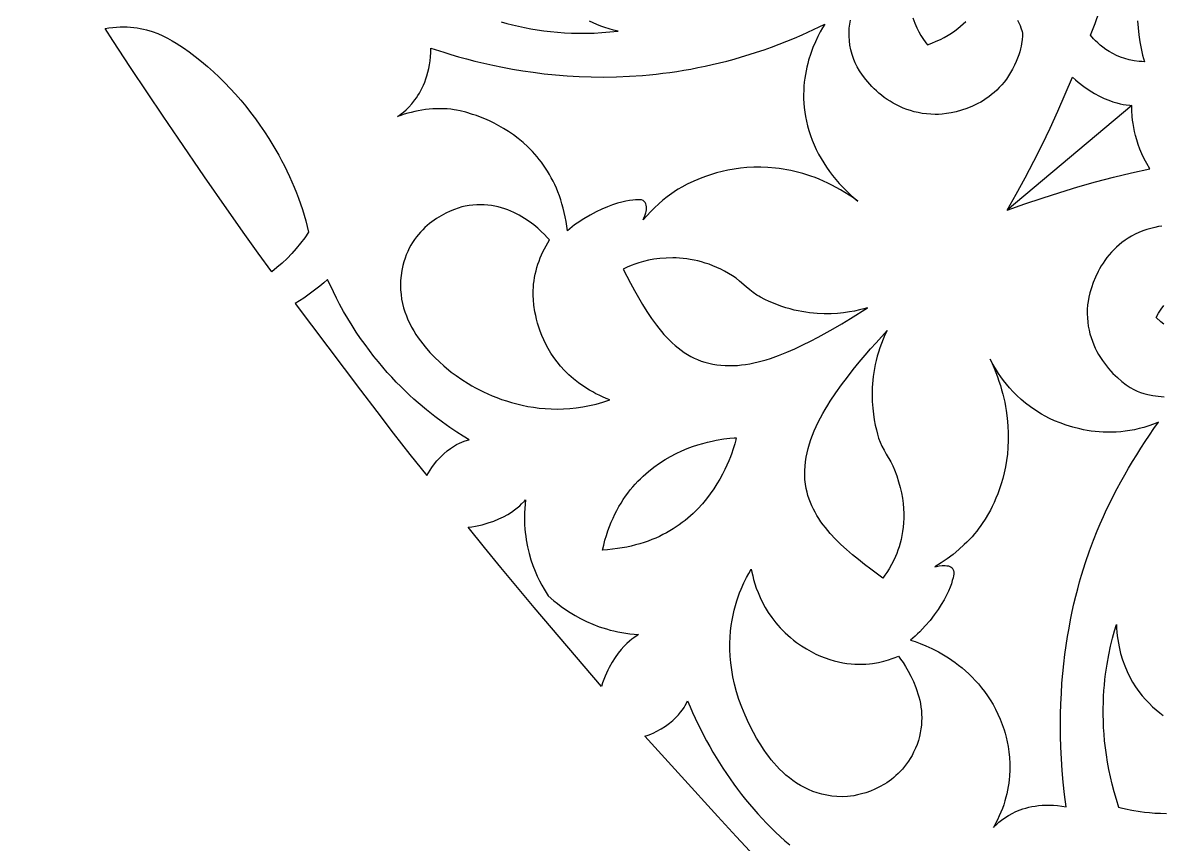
# Model space of a CAD drawing. Extents: x -570 to 570, y -570 to 570.
# Drawn here: x -408.2 to -317.7, y -327.3 to -262 of the extents above; entities that cross this region are included whole.
import ezdxf

# ---------------------------------------------------------------- set-up
doc = ezdxf.new("R2010")
doc.units = 0
doc.layers.add('LAYER_1', color=18, linetype='CONTINUOUS')
doc.layers.add('LAYER_2', color=174, linetype='CONTINUOUS')

msp = doc.modelspace()

# ---------------------------------------------------------------- linework, layer by layer
at = {"layer": 'LAYER_1'}
for points in [[(-319.613, -261.849), (-319.574, -262.402), (-319.513, -262.951), (-319.431, -263.496), (-319.329, -264.036), (-319.205, -264.568), (-319.062, -265.091), (-319.276, -265.083), (-319.484, -265.068), (-319.886, -265.017), (-320.267, -264.94), (-320.628, -264.84), (-320.968, -264.721), (-321.287, -264.586), (-321.586, -264.437), (-321.864, -264.278), (-322.122, -264.111), (-322.359, -263.94), (-322.575, -263.767), (-322.771, -263.596), (-322.947, -263.429), (-323.102, -263.27), (-323.351, -262.987), (-322.992, -262.049), (-322.651, -261.127)], [(-370.198, -261.924), (-369.756, -262.048), (-369.301, -262.165), (-368.832, -262.276), (-368.35, -262.378), (-367.854, -262.473), (-367.346, -262.558), (-366.824, -262.633), (-366.29, -262.697), (-365.743, -262.749), (-365.183, -262.789), (-364.61, -262.816), (-364.025, -262.829), (-363.428, -262.826), (-362.818, -262.808), (-362.196, -262.774), (-361.562, -262.722), (-360.916, -262.652), (-361.274, -262.57), (-361.621, -262.477), (-361.956, -262.373), (-362.281, -262.258), (-362.594, -262.134), (-362.897, -262.002), (-363.189, -261.861)], [(-329.158, -261.778), (-329.043, -262.012), (-328.951, -262.222), (-328.881, -262.404), (-328.794, -262.678), (-328.764, -262.813), (-328.758, -262.896), (-328.759, -263.068), (-328.777, -263.323), (-328.825, -263.657), (-328.864, -263.852), (-328.915, -264.064), (-328.979, -264.294), (-329.058, -264.54), (-329.153, -264.802), (-329.266, -265.079), (-329.398, -265.371), (-329.551, -265.676), (-329.705, -265.956), (-329.869, -266.22), (-330.041, -266.471), (-330.221, -266.709), (-330.408, -266.933), (-330.601, -267.144), (-330.8, -267.343), (-331.004, -267.53), (-331.212, -267.704), (-331.424, -267.868), (-331.64, -268.02), (-331.857, -268.162), (-332.077, -268.293), (-332.297, -268.414), (-332.518, -268.525), (-332.739, -268.628), (-333.177, -268.805), (-333.607, -268.95), (-334.023, -269.064), (-334.419, -269.15), (-334.791, -269.212), (-335.134, -269.252), (-335.441, -269.273), (-335.708, -269.278), (-336.057, -269.266), (-336.397, -269.237), (-336.727, -269.193), (-337.049, -269.134), (-337.361, -269.061), (-337.663, -268.976), (-337.957, -268.878), (-338.241, -268.768), (-338.515, -268.648), (-338.78, -268.519), (-339.036, -268.381), (-339.282, -268.234), (-339.519, -268.081), (-339.747, -267.921), (-339.964, -267.755), (-340.172, -267.585), (-340.371, -267.411), (-340.56, -267.234), (-340.739, -267.055), (-340.908, -266.875), (-341.218, -266.514), (-341.489, -266.157), (-341.72, -265.812), (-341.911, -265.486), (-342.063, -265.184), (-342.175, -264.914), (-342.303, -264.523), (-342.404, -264.144), (-342.477, -263.776), (-342.526, -263.418), (-342.55, -263.072), (-342.553, -262.737), (-342.535, -262.413), (-342.497, -262.1), (-342.443, -261.799)], [(-337.476, -261.604), (-337.327, -262.023), (-337.167, -262.396), (-337.004, -262.724), (-336.844, -263.007), (-336.693, -263.244), (-336.449, -263.584), (-336.325, -263.741), (-335.959, -263.609), (-335.612, -263.467), (-335.284, -263.316), (-334.974, -263.156), (-334.682, -262.99), (-334.408, -262.817), (-334.15, -262.638), (-333.909, -262.455), (-333.683, -262.268), (-333.473, -262.079), (-333.277, -261.887)], [(-317.685, -278.145), (-317.958, -278.191), (-318.248, -278.253), (-318.557, -278.331), (-318.882, -278.427), (-319.204, -278.538), (-319.511, -278.661), (-319.805, -278.797), (-320.086, -278.945), (-320.353, -279.103), (-320.607, -279.271), (-320.848, -279.449), (-321.077, -279.634), (-321.294, -279.827), (-321.499, -280.026), (-321.693, -280.231), (-321.875, -280.441), (-322.047, -280.655), (-322.207, -280.873), (-322.357, -281.092), (-322.497, -281.314), (-322.627, -281.536), (-322.748, -281.759), (-322.961, -282.2), (-323.139, -282.632), (-323.284, -283.047), (-323.399, -283.439), (-323.485, -283.802), (-323.545, -284.128), (-323.581, -284.412), (-323.605, -284.765), (-323.611, -285.11), (-323.599, -285.447), (-323.57, -285.776), (-323.525, -286.096), (-323.465, -286.408), (-323.392, -286.712), (-323.304, -287.007), (-323.205, -287.294), (-323.094, -287.572), (-322.973, -287.841), (-322.843, -288.101), (-322.703, -288.352), (-322.556, -288.594), (-322.403, -288.826), (-322.243, -289.05), (-322.079, -289.263), (-321.91, -289.468), (-321.738, -289.662), (-321.564, -289.847), (-321.214, -290.188), (-320.865, -290.488), (-320.526, -290.747), (-320.203, -290.964), (-319.905, -291.139), (-319.638, -291.27), (-319.373, -291.368), (-319.118, -291.446), (-318.793, -291.53), (-318.408, -291.61), (-317.97, -291.673), (-317.734, -291.696), (-317.489, -291.711)], [(-317.524, -285.941), (-317.752, -285.751), (-318.126, -285.41), (-317.933, -285.071), (-317.733, -284.753), (-317.527, -284.456)], [(-317.321, -324.832), (-317.786, -324.827), (-318.23, -324.807), (-318.65, -324.776), (-319.046, -324.734), (-319.413, -324.686), (-320.056, -324.578), (-320.563, -324.47), (-320.915, -324.381), (-321.095, -324.331), (-321.292, -323.71), (-321.469, -323.096), (-321.628, -322.491), (-321.769, -321.895), (-321.892, -321.308), (-321.999, -320.73), (-322.089, -320.162), (-322.165, -319.603), (-322.227, -319.054), (-322.274, -318.516), (-322.309, -317.988), (-322.331, -317.471), (-322.342, -316.965), (-322.342, -316.47), (-322.331, -315.987), (-322.312, -315.516), (-322.283, -315.057), (-322.247, -314.61), (-322.203, -314.175), (-322.153, -313.754), (-322.036, -312.95), (-321.901, -312.201), (-321.754, -311.509), (-321.601, -310.875), (-321.447, -310.302), (-321.298, -309.791), (-321.281, -310.105), (-321.256, -310.411), (-321.224, -310.71), (-321.184, -311.002), (-321.138, -311.287), (-321.084, -311.565), (-321.024, -311.836), (-320.958, -312.1), (-320.808, -312.608), (-320.635, -313.089), (-320.443, -313.544), (-320.232, -313.975), (-320.005, -314.38), (-319.764, -314.762), (-319.511, -315.121), (-319.248, -315.456), (-318.976, -315.77), (-318.699, -316.062), (-318.417, -316.334), (-318.133, -316.585), (-317.849, -316.817), (-317.566, -317.03)], [(-350.059, -328.219), (-351.525, -326.642), (-352.982, -325.057), (-355.881, -321.872), (-358.775, -318.682), (-358.533, -318.594), (-358.303, -318.502), (-358.083, -318.405), (-357.875, -318.305), (-357.488, -318.095), (-357.142, -317.875), (-356.834, -317.651), (-356.561, -317.425), (-356.323, -317.2), (-356.116, -316.981), (-355.94, -316.771), (-355.792, -316.575), (-355.67, -316.394), (-355.572, -316.234), (-355.44, -315.989), (-355.382, -315.869), (-355.19, -316.33), (-354.99, -316.789), (-354.783, -317.246), (-354.568, -317.7), (-354.345, -318.153), (-354.114, -318.602), (-353.876, -319.048), (-353.631, -319.492), (-353.378, -319.931), (-353.118, -320.367), (-352.851, -320.799), (-352.576, -321.227), (-352.294, -321.65), (-352.006, -322.069), (-351.71, -322.483), (-351.408, -322.891), (-351.098, -323.294), (-350.782, -323.692), (-350.459, -324.084), (-350.13, -324.469), (-349.794, -324.848), (-349.451, -325.22), (-349.102, -325.586), (-348.747, -325.944), (-348.385, -326.296), (-348.018, -326.639), (-347.644, -326.975), (-347.264, -327.302)]]:
    msp.add_lwpolyline(points, dxfattribs=at)
for points in [[(-401.696, -262.461), (-401.392, -262.404), (-401.093, -262.361), (-400.799, -262.331), (-400.512, -262.314), (-400.229, -262.308), (-399.953, -262.314), (-399.682, -262.331), (-399.417, -262.358), (-399.159, -262.394), (-398.906, -262.438), (-398.659, -262.491), (-398.419, -262.551), (-397.956, -262.691), (-397.52, -262.853), (-397.11, -263.031), (-396.727, -263.221), (-396.371, -263.417), (-396.043, -263.615), (-395.475, -263.992), (-395.026, -264.312), (-394.526, -264.682), (-394.036, -265.068), (-393.557, -265.469), (-393.089, -265.884), (-392.632, -266.313), (-392.187, -266.754), (-391.753, -267.208), (-391.33, -267.673), (-390.918, -268.148), (-390.518, -268.633), (-390.129, -269.127), (-389.752, -269.63), (-389.386, -270.14), (-389.033, -270.657), (-388.691, -271.181), (-388.361, -271.71), (-388.121, -272.112), (-387.889, -272.519), (-387.664, -272.931), (-387.447, -273.348), (-387.238, -273.769), (-387.038, -274.195), (-386.846, -274.625), (-386.662, -275.058), (-386.487, -275.495), (-386.321, -275.936), (-386.164, -276.379), (-386.017, -276.825), (-385.878, -277.274), (-385.75, -277.725), (-385.631, -278.179), (-385.523, -278.634), (-385.83, -279.076), (-386.156, -279.506), (-386.499, -279.924), (-386.859, -280.328), (-387.236, -280.716), (-387.627, -281.089), (-388.033, -281.444), (-388.454, -281.78), (-389.517, -280.311), (-390.592, -278.808), (-392.02, -276.786), (-393.791, -274.239), (-395.898, -271.162), (-397.074, -269.423), (-398.331, -267.548), (-399.668, -265.539), (-401.084, -263.393)], [(-378.455, -269.45), (-378.294, -269.34), (-378.149, -269.233), (-377.971, -269.089), (-377.766, -268.908), (-377.542, -268.688), (-377.306, -268.427), (-377.065, -268.123), (-376.945, -267.956), (-376.826, -267.777), (-376.71, -267.587), (-376.596, -267.385), (-376.487, -267.172), (-376.383, -266.947), (-376.284, -266.71), (-376.192, -266.461), (-376.108, -266.2), (-376.032, -265.926), (-375.966, -265.64), (-375.91, -265.341), (-375.865, -265.028), (-375.832, -264.703), (-375.811, -264.364), (-375.805, -264.012), (-374.77, -264.343), (-374.2, -264.516), (-373.597, -264.69), (-372.961, -264.864), (-372.292, -265.037), (-371.592, -265.205), (-370.862, -265.369), (-370.103, -265.525), (-369.314, -265.672), (-368.497, -265.809), (-367.653, -265.932), (-366.783, -266.041), (-365.886, -266.134), (-364.965, -266.209), (-364.02, -266.264), (-363.052, -266.297), (-362.061, -266.307), (-361.048, -266.291), (-360.015, -266.248), (-358.961, -266.176), (-358.427, -266.128), (-357.889, -266.073), (-357.345, -266.009), (-356.797, -265.937), (-356.245, -265.857), (-355.688, -265.767), (-355.128, -265.669), (-354.563, -265.561), (-353.994, -265.444), (-353.421, -265.317), (-352.844, -265.18), (-352.264, -265.032), (-351.68, -264.875), (-351.092, -264.706), (-350.501, -264.527), (-349.907, -264.337), (-349.309, -264.135), (-348.709, -263.922), (-348.105, -263.697), (-347.499, -263.46), (-346.889, -263.21), (-346.277, -262.949), (-345.374, -262.537), (-344.479, -262.11), (-344.652, -262.391), (-344.838, -262.717), (-345.031, -263.086), (-345.226, -263.497), (-345.416, -263.947), (-345.596, -264.434), (-345.761, -264.957), (-345.836, -265.231), (-345.905, -265.513), (-345.968, -265.804), (-346.023, -266.101), (-346.069, -266.407), (-346.108, -266.719), (-346.136, -267.038), (-346.155, -267.365), (-346.162, -267.697), (-346.158, -268.036), (-346.142, -268.38), (-346.112, -268.731), (-346.069, -269.087), (-346.012, -269.448), (-345.94, -269.814), (-345.851, -270.185), (-345.747, -270.56), (-345.625, -270.939), (-345.486, -271.318), (-345.331, -271.692), (-345.161, -272.061), (-344.977, -272.424), (-344.778, -272.78), (-344.566, -273.13), (-344.341, -273.473), (-344.104, -273.808), (-343.856, -274.136), (-343.597, -274.454), (-343.327, -274.764), (-343.048, -275.064), (-342.76, -275.354), (-342.464, -275.634), (-342.16, -275.903), (-341.849, -276.16), (-342.196, -275.916), (-342.542, -275.686), (-342.887, -275.469), (-343.23, -275.265), (-343.571, -275.074), (-343.911, -274.895), (-344.248, -274.729), (-344.584, -274.575), (-344.917, -274.432), (-345.248, -274.3), (-345.577, -274.18), (-345.902, -274.07), (-346.226, -273.97), (-346.546, -273.88), (-346.864, -273.8), (-347.178, -273.73), (-347.49, -273.668), (-347.798, -273.616), (-348.102, -273.571), (-348.403, -273.535), (-348.995, -273.486), (-349.57, -273.466), (-350.129, -273.473), (-350.67, -273.503), (-351.192, -273.554), (-351.695, -273.625), (-352.178, -273.712), (-352.639, -273.813), (-353.077, -273.926), (-353.492, -274.047), (-353.882, -274.175), (-354.247, -274.307), (-354.585, -274.441), (-354.896, -274.573), (-355.432, -274.826), (-355.846, -275.045), (-356.131, -275.21), (-356.278, -275.302), (-356.645, -275.549), (-357.002, -275.813), (-357.348, -276.091), (-357.683, -276.383), (-358.008, -276.687), (-358.322, -277.002), (-358.626, -277.326), (-358.92, -277.657), (-358.86, -277.523), (-358.785, -277.331), (-358.713, -277.101), (-358.684, -276.978), (-358.663, -276.853), (-358.652, -276.728), (-358.653, -276.607), (-358.669, -276.49), (-358.701, -276.382), (-358.753, -276.283), (-358.827, -276.198), (-358.924, -276.128), (-359.048, -276.075), (-359.102, -276.066), (-359.201, -276.059), (-359.341, -276.057), (-359.522, -276.065), (-359.74, -276.084), (-359.995, -276.118), (-360.285, -276.169), (-360.609, -276.241), (-360.963, -276.337), (-361.347, -276.459), (-361.758, -276.61), (-362.196, -276.794), (-362.657, -277.013), (-363.141, -277.27), (-363.646, -277.569), (-364.17, -277.912), (-364.371, -278.057), (-364.567, -278.211), (-364.946, -278.533), (-364.994, -278.15), (-365.053, -277.776), (-365.12, -277.413), (-365.196, -277.06), (-365.281, -276.716), (-365.373, -276.382), (-365.474, -276.057), (-365.583, -275.742), (-365.698, -275.436), (-365.821, -275.139), (-365.95, -274.851), (-366.085, -274.572), (-366.227, -274.301), (-366.374, -274.039), (-366.526, -273.786), (-366.684, -273.54), (-366.846, -273.303), (-367.012, -273.074), (-367.183, -272.853), (-367.357, -272.64), (-367.716, -272.235), (-368.086, -271.861), (-368.465, -271.514), (-368.85, -271.195), (-369.239, -270.902), (-369.628, -270.634), (-370.016, -270.391), (-370.4, -270.17), (-370.778, -269.971), (-371.147, -269.794), (-371.503, -269.636), (-371.846, -269.497), (-372.172, -269.375), (-372.479, -269.271), (-373.024, -269.107), (-373.463, -268.997), (-373.773, -268.933), (-373.935, -268.905), (-374.218, -268.869), (-374.502, -268.844), (-374.788, -268.829), (-375.075, -268.823), (-375.362, -268.828), (-375.65, -268.842), (-375.938, -268.865), (-376.225, -268.897), (-376.511, -268.938), (-376.796, -268.987), (-377.079, -269.045), (-377.36, -269.111), (-377.638, -269.184), (-377.914, -269.266), (-378.186, -269.354)], [(-320.063, -268.56), (-329.981, -276.881), (-329.253, -275.601), (-328.549, -274.308), (-327.866, -273.002), (-327.206, -271.685), (-326.567, -270.357), (-325.95, -269.019), (-325.355, -267.672), (-324.781, -266.316), (-324.553, -266.518), (-324.327, -266.708), (-323.884, -267.052), (-323.453, -267.349), (-323.037, -267.604), (-322.639, -267.819), (-322.26, -267.999), (-321.903, -268.146), (-321.571, -268.264), (-321.265, -268.357), (-320.987, -268.426), (-320.742, -268.477), (-320.529, -268.512), (-320.215, -268.547)], [(-320.057, -268.567), (-329.974, -276.889), (-328.586, -276.391), (-327.188, -275.917), (-325.781, -275.467), (-324.367, -275.042), (-322.946, -274.642), (-321.518, -274.265), (-320.085, -273.914), (-318.646, -273.587), (-318.88, -273.187), (-319.087, -272.794), (-319.268, -272.409), (-319.425, -272.032), (-319.561, -271.664), (-319.675, -271.307), (-319.771, -270.963), (-319.85, -270.631), (-319.913, -270.313), (-319.963, -270.01), (-320, -269.723), (-320.026, -269.453), (-320.053, -268.969)], [(-361.581, -291.956), (-361.87, -291.84), (-362.149, -291.719), (-362.419, -291.593), (-362.681, -291.463), (-362.934, -291.329), (-363.178, -291.19), (-363.64, -290.902), (-364.07, -290.6), (-364.468, -290.286), (-364.836, -289.961), (-365.174, -289.628), (-365.485, -289.287), (-365.768, -288.941), (-366.026, -288.591), (-366.26, -288.239), (-366.471, -287.886), (-366.659, -287.534), (-366.827, -287.185), (-366.975, -286.841), (-367.105, -286.502), (-367.217, -286.171), (-367.314, -285.85), (-367.396, -285.54), (-367.464, -285.242), (-367.52, -284.959), (-367.6, -284.442), (-367.644, -284.002), (-367.664, -283.652), (-367.665, -283.278), (-367.651, -283.013), (-367.626, -282.749), (-367.592, -282.485), (-367.549, -282.221), (-367.495, -281.959), (-367.433, -281.698), (-367.362, -281.439), (-367.283, -281.182), (-367.195, -280.928), (-367.099, -280.677), (-366.995, -280.429), (-366.884, -280.185), (-366.766, -279.944), (-366.64, -279.709), (-366.508, -279.478), (-366.369, -279.252), (-366.551, -279.051), (-366.769, -278.824), (-367.021, -278.578), (-367.306, -278.32), (-367.624, -278.055), (-367.975, -277.79), (-368.357, -277.532), (-368.559, -277.408), (-368.769, -277.287), (-368.987, -277.172), (-369.211, -277.062), (-369.444, -276.958), (-369.683, -276.862), (-369.929, -276.774), (-370.183, -276.695), (-370.443, -276.626), (-370.71, -276.567), (-370.984, -276.52), (-371.265, -276.485), (-371.552, -276.462), (-371.845, -276.454), (-372.145, -276.46), (-372.451, -276.481), (-372.763, -276.519), (-373.082, -276.574), (-373.331, -276.631), (-373.615, -276.713), (-373.927, -276.822), (-374.263, -276.959), (-374.617, -277.125), (-374.982, -277.321), (-375.353, -277.549), (-375.539, -277.676), (-375.725, -277.811), (-375.909, -277.955), (-376.091, -278.108), (-376.27, -278.269), (-376.446, -278.44), (-376.618, -278.62), (-376.784, -278.81), (-376.945, -279.01), (-377.1, -279.219), (-377.248, -279.439), (-377.388, -279.668), (-377.519, -279.908), (-377.641, -280.159), (-377.754, -280.421), (-377.855, -280.693), (-377.946, -280.976), (-378.024, -281.271), (-378.109, -281.677), (-378.168, -282.075), (-378.203, -282.465), (-378.214, -282.847), (-378.204, -283.221), (-378.173, -283.586), (-378.122, -283.943), (-378.053, -284.291), (-377.967, -284.63), (-377.865, -284.96), (-377.749, -285.282), (-377.62, -285.594), (-377.478, -285.897), (-377.326, -286.191), (-377.165, -286.475), (-376.995, -286.75), (-376.818, -287.014), (-376.635, -287.27), (-376.448, -287.515), (-376.258, -287.75), (-375.873, -288.189), (-375.489, -288.587), (-375.118, -288.942), (-374.769, -289.254), (-374.177, -289.743), (-373.797, -290.03), (-373.347, -290.34), (-372.832, -290.664), (-372.55, -290.828), (-372.253, -290.992), (-371.942, -291.155), (-371.615, -291.316), (-371.275, -291.473), (-370.921, -291.625), (-370.554, -291.772), (-370.173, -291.912), (-369.781, -292.044), (-369.376, -292.167), (-368.959, -292.279), (-368.531, -292.38), (-368.093, -292.469), (-367.644, -292.544), (-367.184, -292.604), (-366.715, -292.647), (-366.237, -292.674), (-365.75, -292.683), (-365.254, -292.672), (-364.75, -292.64), (-364.239, -292.587), (-363.72, -292.511), (-363.195, -292.411), (-362.663, -292.286), (-362.125, -292.135)], [(-360.502, -281.573), (-359.919, -282.687), (-359.612, -283.255), (-359.293, -283.824), (-358.962, -284.389), (-358.615, -284.945), (-358.252, -285.487), (-357.872, -286.011), (-357.674, -286.265), (-357.472, -286.512), (-357.265, -286.752), (-357.052, -286.985), (-356.834, -287.209), (-356.61, -287.425), (-356.38, -287.631), (-356.144, -287.827), (-355.902, -288.012), (-355.653, -288.187), (-355.398, -288.349), (-355.136, -288.499), (-354.867, -288.636), (-354.591, -288.76), (-354.308, -288.869), (-354.017, -288.963), (-353.7, -289.048), (-353.381, -289.116), (-353.059, -289.168), (-352.736, -289.205), (-352.412, -289.227), (-352.086, -289.235), (-351.759, -289.229), (-351.431, -289.211), (-351.102, -289.179), (-350.773, -289.136), (-350.444, -289.082), (-350.114, -289.016), (-349.785, -288.941), (-349.456, -288.856), (-349.127, -288.761), (-348.799, -288.658), (-348.146, -288.429), (-347.499, -288.172), (-346.858, -287.893), (-346.226, -287.595), (-345.604, -287.283), (-344.995, -286.961), (-343.817, -286.309), (-343.124, -285.906), (-342.436, -285.492), (-341.074, -284.643), (-341.377, -284.727), (-341.721, -284.813), (-342.105, -284.895), (-342.524, -284.97), (-342.978, -285.034), (-343.464, -285.082), (-343.979, -285.11), (-344.522, -285.115), (-345.09, -285.092), (-345.383, -285.069), (-345.681, -285.037), (-345.984, -284.996), (-346.292, -284.946), (-346.605, -284.886), (-346.922, -284.815), (-347.243, -284.732), (-347.568, -284.639), (-347.896, -284.533), (-348.227, -284.414), (-348.561, -284.283), (-348.898, -284.137), (-349.237, -283.978), (-349.578, -283.804), (-349.731, -283.717), (-349.881, -283.624), (-350.169, -283.422), (-350.446, -283.203), (-350.717, -282.974), (-351.259, -282.514), (-351.537, -282.296), (-351.828, -282.095), (-352.136, -281.905), (-352.445, -281.732), (-352.754, -281.574), (-353.062, -281.43), (-353.369, -281.302), (-353.674, -281.186), (-353.978, -281.085), (-354.28, -280.995), (-354.579, -280.918), (-354.876, -280.853), (-355.169, -280.799), (-355.458, -280.755), (-355.743, -280.722), (-356.024, -280.698), (-356.3, -280.682), (-356.571, -280.676), (-357.095, -280.685), (-357.593, -280.722), (-358.063, -280.781), (-358.5, -280.86), (-358.903, -280.952), (-359.268, -281.054), (-359.591, -281.162), (-359.87, -281.271), (-360.188, -281.418)], [(-386.584, -284.289), (-383.999, -287.733), (-381.405, -291.171), (-380.099, -292.882), (-378.784, -294.587), (-377.458, -296.283), (-376.119, -297.969), (-375.991, -297.747), (-375.86, -297.536), (-375.727, -297.336), (-375.593, -297.148), (-375.319, -296.804), (-375.044, -296.501), (-374.77, -296.236), (-374.5, -296.008), (-374.237, -295.812), (-373.986, -295.647), (-373.748, -295.51), (-373.528, -295.399), (-373.329, -295.31), (-373.154, -295.241), (-372.89, -295.155), (-372.761, -295.118), (-373.224, -294.833), (-373.734, -294.508), (-374.285, -294.14), (-374.873, -293.727), (-375.493, -293.266), (-376.141, -292.756), (-376.811, -292.192), (-377.153, -291.89), (-377.499, -291.574), (-377.848, -291.243), (-378.199, -290.898), (-378.553, -290.538), (-378.908, -290.162), (-379.264, -289.77), (-379.62, -289.363), (-379.975, -288.939), (-380.33, -288.499), (-380.683, -288.042), (-381.033, -287.568), (-381.381, -287.076), (-381.726, -286.566), (-382.066, -286.039), (-382.402, -285.492), (-382.733, -284.927), (-383.058, -284.343), (-383.31, -283.864), (-383.551, -283.379), (-384.018, -282.401), (-384.318, -282.663), (-384.624, -282.919), (-384.936, -283.167), (-385.255, -283.408), (-385.579, -283.64), (-385.909, -283.865), (-386.244, -284.081)], [(-339.873, -306.113), (-340.83, -305.4), (-341.315, -305.029), (-341.797, -304.649), (-342.275, -304.257), (-342.742, -303.853), (-343.195, -303.437), (-343.63, -303.008), (-344.043, -302.564), (-344.24, -302.336), (-344.429, -302.105), (-344.611, -301.87), (-344.785, -301.631), (-344.949, -301.388), (-345.105, -301.14), (-345.251, -300.888), (-345.387, -300.632), (-345.511, -300.372), (-345.625, -300.106), (-345.726, -299.836), (-345.816, -299.562), (-345.892, -299.282), (-345.955, -298.998), (-346.014, -298.642), (-346.052, -298.286), (-346.07, -297.93), (-346.068, -297.575), (-346.048, -297.219), (-346.011, -296.864), (-345.956, -296.51), (-345.885, -296.157), (-345.798, -295.805), (-345.697, -295.454), (-345.582, -295.104), (-345.453, -294.756), (-345.312, -294.41), (-345.159, -294.065), (-344.996, -293.723), (-344.822, -293.383), (-344.638, -293.046), (-344.446, -292.711), (-344.246, -292.379), (-344.038, -292.05), (-343.605, -291.402), (-343.151, -290.768), (-342.684, -290.149), (-342.209, -289.548), (-341.733, -288.965), (-341.26, -288.402), (-340.835, -287.908), (-340.403, -287.42), (-339.529, -286.452), (-339.692, -286.799), (-339.842, -287.144), (-339.977, -287.486), (-340.1, -287.824), (-340.21, -288.16), (-340.307, -288.492), (-340.393, -288.819), (-340.468, -289.143), (-340.532, -289.462), (-340.585, -289.777), (-340.629, -290.087), (-340.664, -290.391), (-340.69, -290.69), (-340.708, -290.984), (-340.721, -291.552), (-340.708, -292.095), (-340.671, -292.609), (-340.616, -293.093), (-340.546, -293.545), (-340.465, -293.963), (-340.377, -294.344), (-340.286, -294.687), (-340.197, -294.989), (-340.076, -295.321), (-339.93, -295.643), (-339.766, -295.957), (-339.592, -296.267), (-339.24, -296.887), (-339.078, -297.203), (-338.934, -297.526), (-338.756, -297.997), (-338.605, -298.457), (-338.481, -298.905), (-338.38, -299.343), (-338.303, -299.769), (-338.247, -300.183), (-338.211, -300.586), (-338.195, -300.976), (-338.195, -301.354), (-338.212, -301.719), (-338.244, -302.072), (-338.289, -302.411), (-338.345, -302.738), (-338.413, -303.051), (-338.49, -303.35), (-338.574, -303.635), (-338.665, -303.906), (-338.761, -304.162), (-338.861, -304.404), (-338.964, -304.631), (-339.17, -305.04), (-339.369, -305.386), (-339.549, -305.668), (-339.701, -305.885)], [(-331.077, -325.921), (-330.94, -325.782), (-330.81, -325.658), (-330.638, -325.507), (-330.425, -325.338), (-330.169, -325.156), (-329.872, -324.97), (-329.533, -324.786), (-329.348, -324.697), (-329.152, -324.612), (-328.945, -324.531), (-328.728, -324.455), (-328.5, -324.386), (-328.262, -324.323), (-328.013, -324.269), (-327.753, -324.223), (-327.483, -324.187), (-327.201, -324.161), (-326.91, -324.148), (-326.607, -324.146), (-326.294, -324.159), (-325.97, -324.185), (-325.635, -324.227), (-325.29, -324.285), (-325.415, -323.303), (-325.518, -322.339), (-325.601, -321.392), (-325.663, -320.463), (-325.707, -319.553), (-325.733, -318.66), (-325.741, -317.785), (-325.733, -316.929), (-325.709, -316.092), (-325.671, -315.273), (-325.619, -314.473), (-325.553, -313.693), (-325.476, -312.932), (-325.387, -312.19), (-325.287, -311.468), (-325.179, -310.765), (-325.061, -310.083), (-324.935, -309.421), (-324.802, -308.779), (-324.664, -308.158), (-324.519, -307.557), (-324.37, -306.978), (-324.218, -306.419), (-324.063, -305.881), (-323.747, -304.871), (-323.431, -303.947), (-323.12, -303.111), (-322.822, -302.365), (-322.58, -301.795), (-322.329, -301.228), (-322.069, -300.665), (-321.799, -300.106), (-321.521, -299.551), (-321.234, -299), (-320.938, -298.453), (-320.635, -297.911), (-320.324, -297.373), (-320.005, -296.839), (-319.679, -296.31), (-319.346, -295.786), (-319.006, -295.266), (-318.659, -294.751), (-318.306, -294.241), (-317.947, -293.735), (-318.336, -293.888), (-318.722, -294.023), (-319.104, -294.139), (-319.483, -294.239), (-319.857, -294.323), (-320.227, -294.392), (-320.592, -294.445), (-320.952, -294.485), (-321.307, -294.511), (-321.656, -294.525), (-321.998, -294.526), (-322.335, -294.517), (-322.665, -294.497), (-322.988, -294.467), (-323.303, -294.429), (-323.612, -294.382), (-323.912, -294.327), (-324.204, -294.265), (-324.762, -294.124), (-325.284, -293.964), (-325.766, -293.791), (-326.207, -293.61), (-326.604, -293.427), (-326.955, -293.247), (-327.256, -293.078), (-327.706, -292.797), (-328.125, -292.508), (-328.512, -292.212), (-328.871, -291.912), (-329.202, -291.61), (-329.505, -291.307), (-329.784, -291.005), (-330.037, -290.708), (-330.268, -290.416), (-330.477, -290.133), (-330.665, -289.859), (-330.834, -289.598), (-331.118, -289.119), (-331.338, -288.714), (-331.175, -289.074), (-331.022, -289.431), (-330.881, -289.784), (-330.75, -290.134), (-330.63, -290.479), (-330.519, -290.821), (-330.419, -291.159), (-330.328, -291.494), (-330.247, -291.824), (-330.174, -292.15), (-330.11, -292.472), (-330.055, -292.79), (-329.969, -293.414), (-329.914, -294.02), (-329.888, -294.608), (-329.888, -295.179), (-329.912, -295.73), (-329.959, -296.262), (-330.025, -296.775), (-330.109, -297.268), (-330.209, -297.74), (-330.323, -298.191), (-330.448, -298.62), (-330.582, -299.027), (-330.723, -299.412), (-330.869, -299.774), (-331.018, -300.112), (-331.167, -300.426), (-331.315, -300.716), (-331.459, -300.981), (-331.727, -301.434), (-331.955, -301.782), (-332.124, -302.02), (-332.218, -302.145), (-332.396, -302.376), (-332.581, -302.603), (-332.773, -302.824), (-332.971, -303.04), (-333.175, -303.251), (-333.385, -303.457), (-333.821, -303.853), (-334.276, -304.228), (-334.747, -304.582), (-335.232, -304.913), (-335.729, -305.223), (-335.587, -305.188), (-335.386, -305.15), (-335.148, -305.121), (-335.023, -305.115), (-334.897, -305.117), (-334.773, -305.129), (-334.654, -305.153), (-334.544, -305.189), (-334.443, -305.241), (-334.357, -305.31), (-334.287, -305.397), (-334.236, -305.505), (-334.207, -305.636), (-334.207, -305.692), (-334.218, -305.79), (-334.242, -305.929), (-334.281, -306.106), (-334.339, -306.318), (-334.417, -306.565), (-334.519, -306.842), (-334.647, -307.149), (-334.803, -307.482), (-334.991, -307.84), (-335.213, -308.22), (-335.471, -308.62), (-335.769, -309.038), (-336.108, -309.472), (-336.491, -309.919), (-336.922, -310.376), (-337.1, -310.55), (-337.285, -310.716), (-337.668, -311.033), (-337.303, -311.152), (-336.891, -311.304), (-336.44, -311.49), (-335.956, -311.714), (-335.447, -311.978), (-335.185, -312.125), (-334.92, -312.283), (-334.651, -312.453), (-334.381, -312.633), (-334.11, -312.826), (-333.839, -313.03), (-333.568, -313.247), (-333.299, -313.476), (-333.033, -313.718), (-332.771, -313.973), (-332.512, -314.242), (-332.259, -314.524), (-332.012, -314.821), (-331.773, -315.132), (-331.541, -315.457), (-331.318, -315.798), (-331.104, -316.154), (-330.902, -316.525), (-330.71, -316.912), (-330.532, -317.316), (-330.366, -317.735), (-330.215, -318.172), (-330.131, -318.447), (-330.048, -318.762), (-329.968, -319.114), (-329.896, -319.5), (-329.835, -319.918), (-329.791, -320.365), (-329.766, -320.84), (-329.765, -321.339), (-329.791, -321.86), (-329.816, -322.128), (-329.849, -322.401), (-329.891, -322.678), (-329.942, -322.959), (-330.003, -323.243), (-330.074, -323.531), (-330.157, -323.823), (-330.25, -324.117), (-330.355, -324.413), (-330.473, -324.712), (-330.604, -325.012), (-330.747, -325.314), (-330.905, -325.617)], [(-362.153, -303.884), (-362.059, -303.487), (-361.955, -303.103), (-361.843, -302.73), (-361.723, -302.369), (-361.595, -302.019), (-361.459, -301.681), (-361.315, -301.353), (-361.165, -301.037), (-361.008, -300.731), (-360.844, -300.435), (-360.675, -300.15), (-360.499, -299.875), (-360.319, -299.61), (-360.133, -299.354), (-359.942, -299.108), (-359.748, -298.872), (-359.549, -298.644), (-359.346, -298.426), (-359.139, -298.216), (-358.93, -298.015), (-358.718, -297.823), (-358.503, -297.639), (-358.067, -297.294), (-357.626, -296.981), (-357.181, -296.697), (-356.734, -296.441), (-356.29, -296.212), (-355.85, -296.008), (-355.416, -295.827), (-354.992, -295.668), (-354.58, -295.53), (-354.183, -295.412), (-353.803, -295.311), (-353.443, -295.226), (-353.105, -295.157), (-352.506, -295.056), (-352.028, -294.997), (-351.691, -294.968), (-351.516, -294.958), (-351.556, -295.128), (-351.643, -295.453), (-351.784, -295.911), (-351.877, -296.183), (-351.987, -296.48), (-352.114, -296.799), (-352.26, -297.138), (-352.426, -297.493), (-352.611, -297.862), (-352.819, -298.242), (-353.049, -298.63), (-353.302, -299.024), (-353.58, -299.421), (-353.883, -299.817), (-354.213, -300.211), (-354.57, -300.599), (-354.955, -300.98), (-355.37, -301.348), (-355.589, -301.528), (-355.815, -301.704), (-356.049, -301.875), (-356.291, -302.042), (-356.542, -302.204), (-356.8, -302.361), (-357.067, -302.513), (-357.342, -302.658), (-357.626, -302.797), (-357.919, -302.93), (-358.22, -303.056), (-358.531, -303.174), (-358.85, -303.285), (-359.179, -303.388), (-359.517, -303.483), (-359.864, -303.569), (-360.221, -303.646), (-360.588, -303.714), (-360.964, -303.771), (-361.35, -303.819), (-361.747, -303.857)], [(-367.591, -308.446), (-368.921, -306.87), (-370.234, -305.282), (-371.534, -303.685), (-372.825, -302.08), (-372.533, -302.038), (-372.252, -301.989), (-371.982, -301.933), (-371.722, -301.872), (-371.235, -301.734), (-370.79, -301.58), (-370.385, -301.413), (-370.018, -301.237), (-369.691, -301.056), (-369.4, -300.874), (-369.144, -300.696), (-368.924, -300.526), (-368.737, -300.367), (-368.582, -300.224), (-368.366, -300.002), (-368.266, -299.891), (-368.304, -300.24), (-368.332, -300.582), (-368.349, -300.917), (-368.357, -301.247), (-368.355, -301.569), (-368.343, -301.884), (-368.323, -302.193), (-368.296, -302.495), (-368.26, -302.79), (-368.218, -303.078), (-368.114, -303.633), (-367.987, -304.159), (-367.842, -304.656), (-367.682, -305.123), (-367.512, -305.56), (-367.335, -305.966), (-367.155, -306.341), (-366.976, -306.684), (-366.802, -306.995), (-366.485, -307.518), (-366.02, -307.915), (-365.742, -308.138), (-365.434, -308.371), (-365.095, -308.611), (-364.726, -308.854), (-364.325, -309.096), (-363.893, -309.334), (-363.429, -309.563), (-362.934, -309.779), (-362.406, -309.978), (-362.13, -310.071), (-361.846, -310.158), (-361.554, -310.238), (-361.253, -310.313), (-360.945, -310.38), (-360.628, -310.44), (-360.303, -310.491), (-359.969, -310.534), (-359.628, -310.568), (-359.277, -310.593), (-359.404, -310.673), (-359.661, -310.848), (-359.829, -310.976), (-360.017, -311.133), (-360.224, -311.321), (-360.444, -311.542), (-360.673, -311.798), (-360.909, -312.09), (-361.147, -312.421), (-361.383, -312.792), (-361.614, -313.205), (-361.727, -313.428), (-361.836, -313.662), (-361.943, -313.907), (-362.045, -314.164), (-362.144, -314.433), (-362.238, -314.714)], [(-350.323, -305.405), (-350.274, -305.652), (-350.211, -305.929), (-350.134, -306.232), (-350.038, -306.559), (-349.923, -306.906), (-349.785, -307.271), (-349.624, -307.651), (-349.436, -308.042), (-349.219, -308.441), (-348.972, -308.846), (-348.692, -309.253), (-348.538, -309.456), (-348.376, -309.659), (-348.205, -309.861), (-348.024, -310.062), (-347.833, -310.261), (-347.632, -310.458), (-347.42, -310.653), (-347.198, -310.844), (-346.965, -311.033), (-346.72, -311.218), (-346.331, -311.49), (-345.944, -311.734), (-345.562, -311.953), (-345.184, -312.146), (-344.812, -312.315), (-344.445, -312.462), (-344.084, -312.587), (-343.73, -312.692), (-343.383, -312.778), (-343.044, -312.846), (-342.713, -312.898), (-342.391, -312.934), (-342.079, -312.956), (-341.776, -312.965), (-341.484, -312.962), (-341.202, -312.949), (-340.932, -312.927), (-340.675, -312.897), (-340.197, -312.817), (-339.774, -312.72), (-339.41, -312.614), (-339.109, -312.511), (-338.875, -312.42), (-338.626, -312.312), (-338.451, -312.546), (-338.257, -312.825), (-338.049, -313.147), (-337.836, -313.508), (-337.624, -313.907), (-337.421, -314.339), (-337.234, -314.804), (-337.148, -315.047), (-337.069, -315.297), (-336.997, -315.554), (-336.933, -315.816), (-336.879, -316.085), (-336.835, -316.359), (-336.802, -316.638), (-336.78, -316.922), (-336.772, -317.211), (-336.777, -317.503), (-336.796, -317.799), (-336.831, -318.099), (-336.882, -318.402), (-336.95, -318.708), (-337.036, -319.016), (-337.141, -319.326), (-337.266, -319.637), (-337.412, -319.951), (-337.544, -320.201), (-337.683, -320.44), (-337.829, -320.667), (-337.982, -320.883), (-338.14, -321.089), (-338.304, -321.284), (-338.472, -321.468), (-338.645, -321.642), (-338.822, -321.807), (-339.002, -321.961), (-339.184, -322.107), (-339.368, -322.243), (-339.554, -322.371), (-339.742, -322.49), (-340.117, -322.704), (-340.489, -322.886), (-340.855, -323.039), (-341.21, -323.166), (-341.549, -323.267), (-341.869, -323.345), (-342.165, -323.403), (-342.432, -323.442), (-342.666, -323.465), (-343.101, -323.481), (-343.522, -323.47), (-343.93, -323.434), (-344.324, -323.373), (-344.705, -323.29), (-345.073, -323.186), (-345.428, -323.062), (-345.771, -322.92), (-346.1, -322.76), (-346.418, -322.585), (-346.723, -322.396), (-347.015, -322.194), (-347.296, -321.981), (-347.565, -321.758), (-347.822, -321.526), (-348.067, -321.287), (-348.301, -321.043), (-348.523, -320.794), (-348.735, -320.543), (-348.935, -320.29), (-349.124, -320.037), (-349.302, -319.786), (-349.627, -319.293), (-349.91, -318.823), (-350.153, -318.387), (-350.522, -317.662), (-350.82, -317.013), (-351.08, -316.377), (-351.304, -315.754), (-351.494, -315.144), (-351.651, -314.548), (-351.778, -313.967), (-351.876, -313.401), (-351.948, -312.85), (-351.994, -312.314), (-352.017, -311.795), (-352.018, -311.293), (-352, -310.808), (-351.964, -310.34), (-351.912, -309.89), (-351.846, -309.459), (-351.768, -309.047), (-351.679, -308.655), (-351.581, -308.282), (-351.477, -307.929), (-351.367, -307.598), (-351.254, -307.287), (-351.14, -306.999), (-350.915, -306.488), (-350.706, -306.07), (-350.528, -305.748)]]:
    msp.add_lwpolyline(points, close=True, dxfattribs=at)
at = {"layer": 'LAYER_2'}
msp.add_lwpolyline([(0, 570, 0.414214), (-570, 0, 0.414214), (0, -570, 0.414214), (570, 0, 0.414214)], format="xyb", close=True, dxfattribs=at)

doc.saveas('drawing.dxf')
